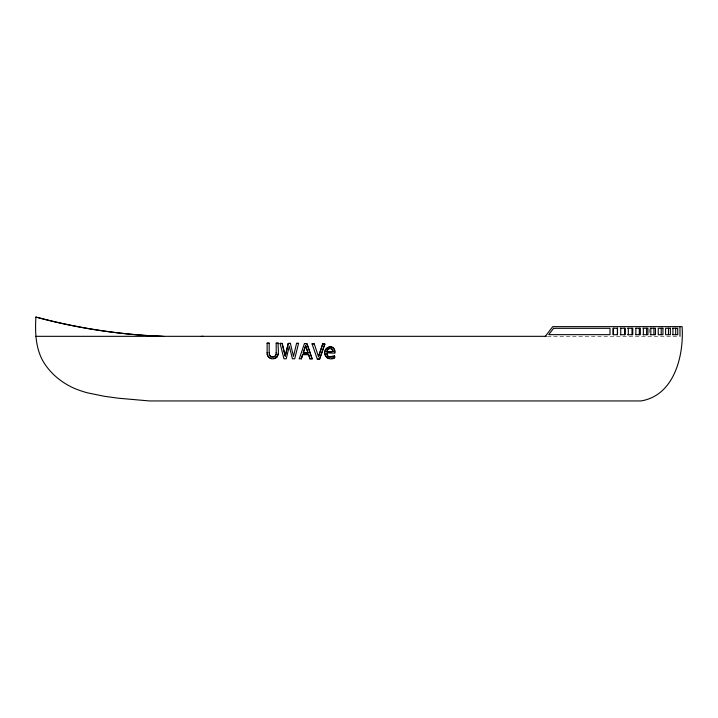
<?xml version="1.0" encoding="UTF-8"?>
<svg xmlns="http://www.w3.org/2000/svg" width="718" height="718" viewBox="0 0 718 718"><rect width="100%" height="100%" fill="white"/><g stroke="black" fill="none" stroke-linecap="round" stroke-linejoin="round"><path stroke-width="0.54" stroke-dasharray="3.59 2.69" d="M547.457 336.329L677.424 336.329M649.296 329.329L649.296 332.56"/><path stroke-width="1.08" d="M276.062 354.548L276.197 352.574M278.162 353.992L276.78 357.16L273.989 358.47M331.456 348.499C335.575 351.632 330.316 353.094 326.887 351.739L327.175 350.142L328.826 348.499M325.012 351.757C325.164 347.332 331.716 345.214 334.139 349.011M280.047 343.366L283.978 358.794L286.222 358.794L289.273 346.193L292.406 358.794L294.703 358.794L298.562 343.366L296.561 343.366L293.483 356.361L290.377 343.366L288.304 343.366L285.234 355.993L282.138 343.366L280.047 343.366L282.138 343.617L285.234 356.236L288.304 343.366M276.062 354.306C275.927 358.004 269.429 358.013 269.313 354.297M299.262 358.892L304.441 343.536L306.963 343.536L312.142 358.892L309.979 358.892L308.587 354.36L302.718 354.36L301.327 358.892L299.262 358.551M301.327 358.892L302.718 354.36M303.283 352.655L305.653 345.573L308.022 352.987L303.283 352.987L308.022 352.655M303.283 352.987L305.653 345.573M322.741 343.868L318.496 356.675L322.741 343.868L324.823 344.209L319.546 359.224L317.338 359.224L312.052 343.868L314.242 343.868L318.496 356.675M319.546 359.224L324.823 343.868M275.865 354.979C274.85 357.474 270.515 357.492 269.51 354.979M327.175 350.483C328.297 347.494 333.502 348.239 332.981 351.739M545.312 336.329L552.743 326.636L682.1 326.636C684.03 355.473 674.364 395.546 640.905 400.949L149.452 400.949L118.362 398.212L104.218 396.264L87.049 392.746A125.821 125.821 0 0 1 74.663 388.51C63.256 383.493 53.015 375.711 45.808 365.48C35.649 351.56 34.931 333.61 35.9 317.051A585.421 585.421 0 0 0 161.236 336.32L164.108 336.392M324.913 352.726C324.168 358.129 330.63 360.373 334.651 357.941C336.123 352.709 328.162 360.131 327.139 354.593M334.651 355.877C332.272 357.95 326.986 357.824 326.95 353.777M334.651 357.609L331.878 358.47M201.318 336.383L203.481 336.329M620.271 328.252L625.145 328.252L625.145 334.714L620.271 334.714M627.55 328.252L632.755 328.252L632.755 334.714L627.55 334.714M635.717 328.252L640.348 328.252L640.348 334.714L635.717 334.714M642.978 328.252L647.923 328.252L647.923 334.714L642.978 334.714M650.221 328.252L655.453 328.252L655.453 334.714L650.221 334.714M672.784 328.252L677.756 328.252L677.756 334.714L672.784 334.714M35.9 336.329L546.335 336.329M267.132 343.294L269.178 343.294M276.197 343.294L278.243 343.294M288.304 343.617L290.377 343.366M312.142 358.892L306.963 343.868L304.441 343.536M322.741 344.209L324.823 344.209M332.981 351.398L326.887 351.739M302.718 354.692L308.587 354.692L309.979 358.892M309.979 358.551L312.142 358.551M319.546 358.892L317.338 359.224M161.873 336.329L161.236 336.311C118.901 334.66 76.781 328.153 35.9 317.051M271.413 358.47L268.595 357.16L267.213 354.019M329.418 358.461L327.273 357.699L325.299 355.195M334.543 349.872C332.515 343.213 322.499 348.32 325.012 354.378M305.653 345.905L308.022 352.987M334.543 349.54L334.785 350.914M269.178 352.529L269.313 354.539M326.95 354.118L326.887 352.852L334.875 353.193L334.875 351.829M334.785 350.581L334.875 352.161M267.132 352.529C266.414 356.505 270.165 359.7 273.989 358.713C280.953 357.313 277.363 347.566 278.243 343.051L276.197 343.051L276.197 352.825M679.982 326.636L679.982 336.329M675.692 328.252L675.692 334.714M672.919 328.252L672.919 334.714M668.467 328.252L668.467 334.714M661.206 328.252L661.206 334.714M653.927 328.252L653.927 334.714M650.822 328.252L650.822 334.714M646.622 328.252L646.622 334.714M643.364 328.252L643.364 334.714M639.307 328.252L639.307 334.714M635.852 328.252L635.852 334.714M631.993 328.252L631.993 334.714M628.313 328.252L628.313 334.714M624.678 328.252L624.678 334.714M620.738 328.252L620.738 334.714M617.372 328.252L617.372 334.714M613.307 328.252L613.307 334.714M314.242 343.868L312.052 343.868M298.562 343.366L296.561 343.366M269.178 352.771L269.178 343.051L267.132 343.051L267.132 352.771M553.578 328.323L548.723 334.651L610.004 334.651L610.004 328.323L553.578 328.323M617.525 328.252L613.145 328.252L613.145 334.714L617.525 334.714L617.525 328.252M662.938 328.252L658.244 328.252L658.244 334.714L662.938 334.714L662.938 328.252M670.379 328.252L665.604 328.252L665.604 334.714L670.379 334.714L670.379 328.252"/></g></svg>
